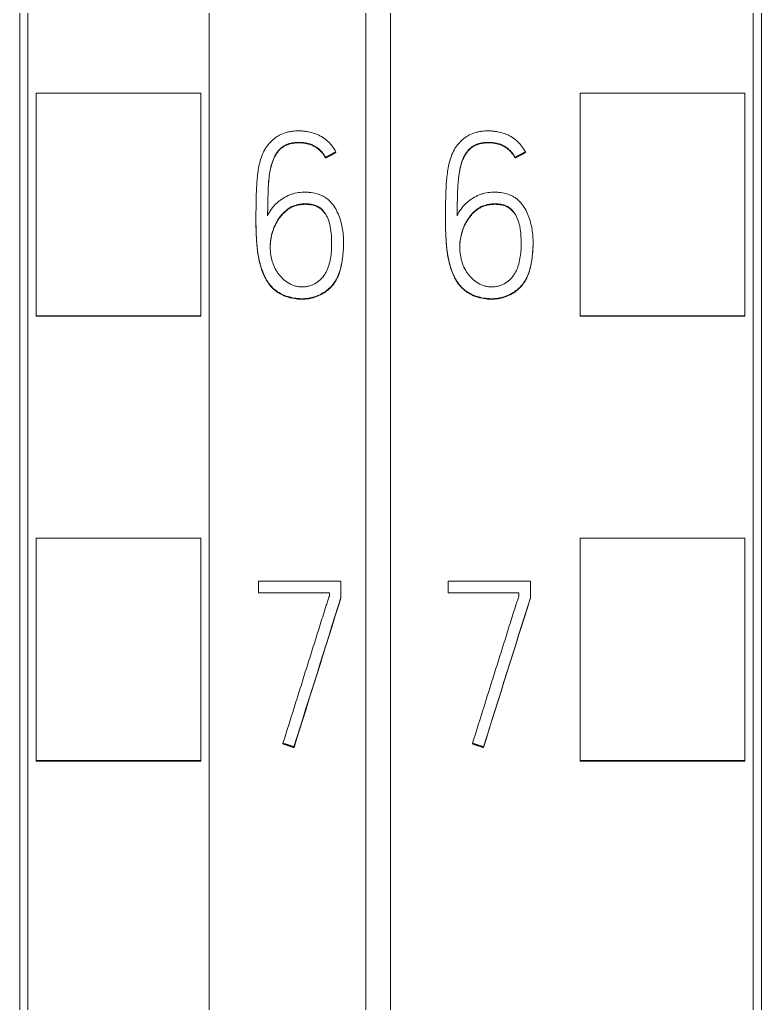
# Model space of a CAD drawing. Header units: millimetres. Extents: x 4137 to 6698, y 1400 to 3585.
# Drawn here: x 5280.95 to 5289.95, y 3259.39 to 3271.33 of the extents above; entities that cross this region are included whole.
import ezdxf

# ---------------------------------------------------------------- set-up
doc = ezdxf.new("R2010")
doc.units = ezdxf.units.MM
doc.layers.add('000-PI-Oprema', color=30, linetype='Continuous', lineweight=5)

msp = doc.modelspace()

# ---------------------------------------------------------------- linework, layer by layer
at = {"layer": '000-PI-Oprema', "color": 0, "linetype": 'ByBlock', "lineweight": 0}
for p, q in [((5285.448, 3360.459), (5285.448, 3247.041)), ((5285.448, 3360.459), (5285.448, 3247.041)), ((5281.048, 3249.363), (5281.048, 3358.178)), ((5289.848, 3358.178), (5289.848, 3249.363)), ((5283.248, 3293.528), (5283.248, 3229.573)), ((5285.148, 3293.528), (5285.148, 3229.573)), ((5281.148, 3267.736), (5281.148, 3270.437)), ((5281.148, 3270.437), (5283.148, 3270.437)), ((5283.148, 3267.736), (5283.148, 3270.437)), ((5287.748, 3267.736), (5287.748, 3270.437)), ((5289.748, 3270.437), (5287.748, 3270.437)), ((5289.748, 3267.736), (5289.748, 3270.437)), ((5284.786, 3269.724), (5284.786, 3269.717)), ((5287.086, 3269.724), (5287.086, 3269.717)), ((5284.659, 3269.657), (5284.659, 3269.651)), ((5286.959, 3269.657), (5286.959, 3269.651)), ((5283.815, 3268.917), (5283.815, 3268.911)), ((5286.115, 3268.917), (5286.115, 3268.911)), ((5284.878, 3268.617), (5284.878, 3268.623)), ((5287.178, 3268.617), (5287.178, 3268.623)), ((5281.148, 3267.728), (5281.148, 3267.736)), ((5281.148, 3267.736), (5283.148, 3267.736)), ((5281.148, 3267.728), (5283.148, 3267.728)), ((5283.148, 3267.728), (5283.148, 3267.736)), ((5287.748, 3267.728), (5287.748, 3267.736)), ((5289.748, 3267.736), (5287.748, 3267.736)), ((5289.748, 3267.728), (5287.748, 3267.728)), ((5289.748, 3267.728), (5289.748, 3267.736)), ((5281.148, 3262.335), (5281.148, 3265.035)), ((5281.148, 3265.035), (5283.148, 3265.035)), ((5283.148, 3262.335), (5283.148, 3265.035)), ((5287.748, 3262.335), (5287.748, 3265.035)), ((5289.748, 3265.035), (5287.748, 3265.035)), ((5289.748, 3262.335), (5289.748, 3265.035)), ((5283.846, 3264.371), (5283.846, 3264.513)), ((5283.846, 3264.513), (5284.845, 3264.513)), ((5284.845, 3264.513), (5284.845, 3264.31)), ((5286.146, 3264.371), (5286.146, 3264.513)), ((5286.146, 3264.513), (5287.145, 3264.513)), ((5287.145, 3264.513), (5287.145, 3264.31)), ((5284.706, 3264.371), (5283.846, 3264.371)), ((5284.706, 3264.332), (5284.706, 3264.371)), ((5287.006, 3264.371), (5286.146, 3264.371)), ((5287.006, 3264.332), (5287.006, 3264.371)), ((5284.845, 3264.31), (5284.845, 3264.304)), ((5287.145, 3264.31), (5287.145, 3264.304)), ((5284.143, 3262.545), (5284.143, 3262.539)), ((5286.443, 3262.545), (5286.443, 3262.539)), ((5284.276, 3262.501), (5284.276, 3262.494)), ((5286.576, 3262.501), (5286.576, 3262.494)), ((5281.148, 3262.328), (5281.148, 3262.335)), ((5281.148, 3262.335), (5283.148, 3262.335)), ((5281.148, 3262.328), (5283.148, 3262.328)), ((5283.148, 3262.328), (5283.148, 3262.335)), ((5287.748, 3262.328), (5287.748, 3262.335)), ((5289.748, 3262.335), (5287.748, 3262.335)), ((5289.748, 3262.328), (5287.748, 3262.328)), ((5289.748, 3262.328), (5289.748, 3262.335))]:
    msp.add_line(p, q, dxfattribs=at)
for centre, major_axis, ratio, start_param, end_param in [((5297.057, 3240.552), (315.562, 1005.234), 0.017816, 1.552753, 1.554553), ((5296.889, 3240.868), (313.38, 998.269), 0.017694, 1.552872, 1.554685), ((5299.276, 3240.698), (314.539, 1001.971), 0.017758, 1.552804, 1.55461), ((5299.256, 3240.743), (314.236, 1001.002), 0.017743, 1.552827, 1.554635)]:
    msp.add_ellipse(centre, major_axis=major_axis, ratio=ratio, start_param=start_param, end_param=end_param, dxfattribs=at)
for points, knots in [([(5280.948, 3249.078), (5280.948, 3252.418), (5280.948, 3260.383), (5280.948, 3273.023), (5280.948, 3288.509), (5280.948, 3302.803), (5280.948, 3317.013), (5280.948, 3331.58), (5280.948, 3345.75), (5280.948, 3355.32), (5280.948, 3358.364)], [0, 0, 0, 0, 0.091483, 0.21812, 0.346206, 0.515858, 0.610111, 0.736264, 0.916066, 1, 1, 1, 1]), ([(5289.948, 3358.364), (5289.948, 3355.32), (5289.948, 3345.75), (5289.948, 3331.58), (5289.948, 3317.013), (5289.948, 3302.803), (5289.948, 3288.509), (5289.948, 3273.023), (5289.948, 3260.383), (5289.948, 3252.418), (5289.948, 3249.078)], [0, 0, 0, 0, 0.083934, 0.263736, 0.389889, 0.484142, 0.653794, 0.78188, 0.908517, 1, 1, 1, 1]), ([(5284.786, 3269.724), (5284.772, 3269.749), (5284.756, 3269.773), (5284.729, 3269.807), (5284.72, 3269.818), (5284.7, 3269.839), (5284.69, 3269.85), (5284.657, 3269.879), (5284.634, 3269.896), (5284.597, 3269.918), (5284.584, 3269.924), (5284.557, 3269.936), (5284.544, 3269.942), (5284.503, 3269.956), (5284.475, 3269.963), (5284.433, 3269.971), (5284.418, 3269.973), (5284.39, 3269.976), (5284.375, 3269.978), (5284.332, 3269.98), (5284.303, 3269.98), (5284.26, 3269.976), (5284.246, 3269.974), (5284.217, 3269.969), (5284.203, 3269.966), (5284.161, 3269.955), (5284.134, 3269.945), (5284.095, 3269.925), (5284.083, 3269.917), (5284.058, 3269.902), (5284.046, 3269.893), (5284.012, 3269.866), (5283.992, 3269.846), (5283.963, 3269.813), (5283.954, 3269.801), (5283.937, 3269.778), (5283.93, 3269.766), (5283.908, 3269.728), (5283.896, 3269.702), (5283.876, 3269.647), (5283.867, 3269.62), (5283.854, 3269.564), (5283.848, 3269.536), (5283.839, 3269.479), (5283.836, 3269.451), (5283.826, 3269.365), (5283.823, 3269.308), (5283.818, 3269.193), (5283.817, 3269.135), (5283.815, 3268.963), (5283.813, 3268.847), (5283.819, 3268.704), (5283.821, 3268.675), (5283.825, 3268.618), (5283.827, 3268.59), (5283.836, 3268.504), (5283.845, 3268.447), (5283.862, 3268.377), (5283.866, 3268.362), (5283.874, 3268.335), (5283.878, 3268.321), (5283.892, 3268.28), (5283.902, 3268.253), (5283.92, 3268.213), (5283.927, 3268.201), (5283.941, 3268.175), (5283.948, 3268.162), (5283.972, 3268.126), (5283.99, 3268.103), (5284.02, 3268.072), (5284.031, 3268.062), (5284.054, 3268.043), (5284.065, 3268.035), (5284.102, 3268.011), (5284.127, 3267.997), (5284.168, 3267.98), (5284.181, 3267.975), (5284.209, 3267.966), (5284.223, 3267.962), (5284.265, 3267.952), (5284.293, 3267.947), (5284.337, 3267.943), (5284.351, 3267.942), (5284.381, 3267.942), (5284.395, 3267.942), (5284.438, 3267.945), (5284.467, 3267.95), (5284.509, 3267.96), (5284.523, 3267.964), (5284.55, 3267.974), (5284.564, 3267.979), (5284.604, 3267.997), (5284.629, 3268.011), (5284.665, 3268.035), (5284.676, 3268.044), (5284.699, 3268.063), (5284.71, 3268.073), (5284.74, 3268.104), (5284.758, 3268.126), (5284.782, 3268.162), (5284.789, 3268.175), (5284.803, 3268.201), (5284.809, 3268.214), (5284.825, 3268.255), (5284.834, 3268.282), (5284.845, 3268.324), (5284.848, 3268.338), (5284.854, 3268.367), (5284.857, 3268.381), (5284.864, 3268.424), (5284.867, 3268.453), (5284.876, 3268.539), (5284.879, 3268.596), (5284.877, 3268.683), (5284.875, 3268.711), (5284.868, 3268.769), (5284.864, 3268.798), (5284.851, 3268.855), (5284.844, 3268.883), (5284.826, 3268.939), (5284.815, 3268.966), (5284.79, 3269.019), (5284.776, 3269.045), (5284.743, 3269.092), (5284.724, 3269.115), (5284.692, 3269.145), (5284.681, 3269.154), (5284.657, 3269.171), (5284.644, 3269.179), (5284.618, 3269.192), (5284.605, 3269.198), (5284.577, 3269.209), (5284.563, 3269.214), (5284.521, 3269.225), (5284.492, 3269.23), (5284.448, 3269.234), (5284.434, 3269.235), (5284.404, 3269.236), (5284.39, 3269.235), (5284.346, 3269.233), (5284.317, 3269.229), (5284.274, 3269.219), (5284.26, 3269.215), (5284.232, 3269.206), (5284.218, 3269.2), (5284.179, 3269.182), (5284.153, 3269.168), (5284.117, 3269.143), (5284.105, 3269.134), (5284.083, 3269.116), (5284.072, 3269.106), (5284.04, 3269.076), (5284.021, 3269.054), (5283.986, 3269.006), (5283.971, 3268.981), (5283.957, 3268.955)], [0, 0, 0, 0, 0.015625, 0.015625, 0.023438, 0.023438, 0.03125, 0.03125, 0.046875, 0.046875, 0.054688, 0.054688, 0.0625, 0.0625, 0.078125, 0.078125, 0.085938, 0.085938, 0.09375, 0.09375, 0.109375, 0.109375, 0.117188, 0.117188, 0.125, 0.125, 0.140625, 0.140625, 0.148438, 0.148438, 0.15625, 0.15625, 0.171875, 0.171875, 0.179688, 0.179688, 0.1875, 0.1875, 0.203125, 0.203125, 0.21875, 0.21875, 0.234375, 0.234375, 0.25, 0.25, 0.28125, 0.28125, 0.3125, 0.3125, 0.375, 0.375, 0.390625, 0.390625, 0.40625, 0.40625, 0.4375, 0.4375, 0.445313, 0.445313, 0.453125, 0.453125, 0.46875, 0.46875, 0.476563, 0.476563, 0.484375, 0.484375, 0.5, 0.5, 0.507813, 0.507813, 0.515625, 0.515625, 0.53125, 0.53125, 0.539063, 0.539063, 0.546875, 0.546875, 0.5625, 0.5625, 0.570313, 0.570313, 0.578125, 0.578125, 0.59375, 0.59375, 0.601563, 0.601563, 0.609375, 0.609375, 0.625, 0.625, 0.632813, 0.632813, 0.640625, 0.640625, 0.65625, 0.65625, 0.664063, 0.664063, 0.671875, 0.671875, 0.6875, 0.6875, 0.695313, 0.695313, 0.703125, 0.703125, 0.71875, 0.71875, 0.75, 0.75, 0.765625, 0.765625, 0.78125, 0.78125, 0.796875, 0.796875, 0.8125, 0.8125, 0.828125, 0.828125, 0.84375, 0.84375, 0.851563, 0.851563, 0.859375, 0.859375, 0.867188, 0.867188, 0.875, 0.875, 0.890625, 0.890625, 0.898438, 0.898438, 0.90625, 0.90625, 0.921875, 0.921875, 0.929688, 0.929688, 0.9375, 0.9375, 0.953125, 0.953125, 0.960938, 0.960938, 0.96875, 0.96875, 0.984375, 0.984375, 1, 1, 1, 1]), ([(5287.086, 3269.724), (5287.072, 3269.749), (5287.056, 3269.773), (5287.029, 3269.807), (5287.02, 3269.818), (5287, 3269.839), (5286.99, 3269.85), (5286.957, 3269.879), (5286.934, 3269.896), (5286.897, 3269.918), (5286.884, 3269.924), (5286.857, 3269.936), (5286.844, 3269.942), (5286.803, 3269.956), (5286.775, 3269.963), (5286.733, 3269.971), (5286.718, 3269.973), (5286.69, 3269.976), (5286.675, 3269.978), (5286.632, 3269.98), (5286.603, 3269.98), (5286.56, 3269.976), (5286.546, 3269.974), (5286.517, 3269.969), (5286.503, 3269.966), (5286.461, 3269.955), (5286.434, 3269.945), (5286.395, 3269.925), (5286.383, 3269.917), (5286.358, 3269.902), (5286.346, 3269.893), (5286.312, 3269.866), (5286.292, 3269.846), (5286.263, 3269.813), (5286.254, 3269.801), (5286.237, 3269.778), (5286.23, 3269.766), (5286.208, 3269.728), (5286.196, 3269.702), (5286.176, 3269.647), (5286.167, 3269.62), (5286.154, 3269.564), (5286.148, 3269.536), (5286.139, 3269.479), (5286.136, 3269.451), (5286.126, 3269.365), (5286.123, 3269.308), (5286.118, 3269.193), (5286.117, 3269.135), (5286.115, 3268.963), (5286.113, 3268.847), (5286.119, 3268.704), (5286.121, 3268.675), (5286.125, 3268.618), (5286.127, 3268.59), (5286.136, 3268.504), (5286.145, 3268.447), (5286.162, 3268.377), (5286.166, 3268.362), (5286.174, 3268.335), (5286.178, 3268.321), (5286.192, 3268.28), (5286.202, 3268.253), (5286.22, 3268.213), (5286.227, 3268.201), (5286.241, 3268.175), (5286.248, 3268.162), (5286.272, 3268.126), (5286.29, 3268.103), (5286.32, 3268.072), (5286.331, 3268.062), (5286.354, 3268.043), (5286.365, 3268.035), (5286.402, 3268.011), (5286.427, 3267.997), (5286.468, 3267.98), (5286.481, 3267.975), (5286.509, 3267.966), (5286.523, 3267.962), (5286.565, 3267.952), (5286.593, 3267.947), (5286.637, 3267.943), (5286.651, 3267.942), (5286.681, 3267.942), (5286.695, 3267.942), (5286.738, 3267.945), (5286.767, 3267.95), (5286.809, 3267.96), (5286.823, 3267.964), (5286.85, 3267.974), (5286.864, 3267.979), (5286.904, 3267.997), (5286.929, 3268.011), (5286.965, 3268.035), (5286.976, 3268.044), (5286.999, 3268.063), (5287.01, 3268.073), (5287.04, 3268.104), (5287.058, 3268.126), (5287.082, 3268.162), (5287.089, 3268.175), (5287.103, 3268.201), (5287.109, 3268.214), (5287.125, 3268.255), (5287.134, 3268.282), (5287.145, 3268.324), (5287.148, 3268.338), (5287.154, 3268.367), (5287.157, 3268.381), (5287.164, 3268.424), (5287.167, 3268.453), (5287.176, 3268.539), (5287.179, 3268.596), (5287.177, 3268.683), (5287.175, 3268.711), (5287.168, 3268.769), (5287.164, 3268.798), (5287.151, 3268.855), (5287.144, 3268.883), (5287.126, 3268.939), (5287.115, 3268.966), (5287.09, 3269.019), (5287.076, 3269.045), (5287.043, 3269.092), (5287.024, 3269.115), (5286.992, 3269.145), (5286.981, 3269.154), (5286.957, 3269.171), (5286.944, 3269.179), (5286.918, 3269.192), (5286.905, 3269.198), (5286.877, 3269.209), (5286.863, 3269.214), (5286.821, 3269.225), (5286.792, 3269.23), (5286.748, 3269.234), (5286.734, 3269.235), (5286.704, 3269.236), (5286.69, 3269.235), (5286.646, 3269.233), (5286.617, 3269.229), (5286.574, 3269.219), (5286.56, 3269.215), (5286.532, 3269.206), (5286.518, 3269.2), (5286.479, 3269.182), (5286.453, 3269.168), (5286.417, 3269.143), (5286.405, 3269.134), (5286.383, 3269.116), (5286.372, 3269.106), (5286.34, 3269.076), (5286.321, 3269.054), (5286.286, 3269.006), (5286.271, 3268.981), (5286.257, 3268.955)], [0, 0, 0, 0, 0.015625, 0.015625, 0.023438, 0.023438, 0.03125, 0.03125, 0.046875, 0.046875, 0.054688, 0.054688, 0.0625, 0.0625, 0.078125, 0.078125, 0.085938, 0.085938, 0.09375, 0.09375, 0.109375, 0.109375, 0.117188, 0.117188, 0.125, 0.125, 0.140625, 0.140625, 0.148438, 0.148438, 0.15625, 0.15625, 0.171875, 0.171875, 0.179688, 0.179688, 0.1875, 0.1875, 0.203125, 0.203125, 0.21875, 0.21875, 0.234375, 0.234375, 0.25, 0.25, 0.28125, 0.28125, 0.3125, 0.3125, 0.375, 0.375, 0.390625, 0.390625, 0.40625, 0.40625, 0.4375, 0.4375, 0.445313, 0.445313, 0.453125, 0.453125, 0.46875, 0.46875, 0.476563, 0.476563, 0.484375, 0.484375, 0.5, 0.5, 0.507813, 0.507813, 0.515625, 0.515625, 0.53125, 0.53125, 0.539063, 0.539063, 0.546875, 0.546875, 0.5625, 0.5625, 0.570313, 0.570313, 0.578125, 0.578125, 0.59375, 0.59375, 0.601563, 0.601563, 0.609375, 0.609375, 0.625, 0.625, 0.632813, 0.632813, 0.640625, 0.640625, 0.65625, 0.65625, 0.664063, 0.664063, 0.671875, 0.671875, 0.6875, 0.6875, 0.695313, 0.695313, 0.703125, 0.703125, 0.71875, 0.71875, 0.75, 0.75, 0.765625, 0.765625, 0.78125, 0.78125, 0.796875, 0.796875, 0.8125, 0.8125, 0.828125, 0.828125, 0.84375, 0.84375, 0.851563, 0.851563, 0.859375, 0.859375, 0.867188, 0.867188, 0.875, 0.875, 0.890625, 0.890625, 0.898438, 0.898438, 0.90625, 0.90625, 0.921875, 0.921875, 0.929688, 0.929688, 0.9375, 0.9375, 0.953125, 0.953125, 0.960938, 0.960938, 0.96875, 0.96875, 0.984375, 0.984375, 1, 1, 1, 1]), ([(5283.957, 3268.955), (5283.957, 3269.016), (5283.957, 3269.077), (5283.96, 3269.169), (5283.961, 3269.199), (5283.963, 3269.26), (5283.964, 3269.291), (5283.968, 3269.351), (5283.97, 3269.382), (5283.977, 3269.442), (5283.982, 3269.473), (5283.991, 3269.518), (5283.994, 3269.533), (5284.001, 3269.563), (5284.006, 3269.578), (5284.02, 3269.622), (5284.031, 3269.651), (5284.049, 3269.685), (5284.053, 3269.691), (5284.061, 3269.705), (5284.066, 3269.711), (5284.079, 3269.73), (5284.089, 3269.742), (5284.105, 3269.759), (5284.111, 3269.764), (5284.123, 3269.775), (5284.129, 3269.779), (5284.148, 3269.793), (5284.161, 3269.801), (5284.182, 3269.811), (5284.189, 3269.814), (5284.203, 3269.82), (5284.211, 3269.822), (5284.233, 3269.829), (5284.248, 3269.832), (5284.279, 3269.837), (5284.294, 3269.838), (5284.325, 3269.84), (5284.341, 3269.84), (5284.372, 3269.839), (5284.387, 3269.838), (5284.418, 3269.834), (5284.44, 3269.829), (5284.463, 3269.823), (5284.477, 3269.818), (5284.485, 3269.815), (5284.506, 3269.806), (5284.52, 3269.799), (5284.547, 3269.784), (5284.56, 3269.775), (5284.578, 3269.761), (5284.584, 3269.755), (5284.595, 3269.745), (5284.601, 3269.739), (5284.617, 3269.722), (5284.626, 3269.71), (5284.644, 3269.685), (5284.652, 3269.671), (5284.659, 3269.657)], [0, 0, 0, 0, 0.125, 0.125, 0.1875, 0.1875, 0.25, 0.25, 0.3125, 0.3125, 0.375, 0.375, 0.40625, 0.40625, 0.4375, 0.4375, 0.5, 0.5, 0.515625, 0.515625, 0.53125, 0.53125, 0.5625, 0.5625, 0.578125, 0.578125, 0.59375, 0.59375, 0.625, 0.625, 0.640625, 0.640625, 0.65625, 0.65625, 0.6875, 0.6875, 0.71875, 0.71875, 0.75, 0.75, 0.78125, 0.78125, 0.8125, 0.828125, 0.828125, 0.84375, 0.84375, 0.875, 0.875, 0.90625, 0.90625, 0.921875, 0.921875, 0.9375, 0.9375, 0.96875, 0.96875, 1, 1, 1, 1]), ([(5284.659, 3269.651), (5284.645, 3269.679), (5284.628, 3269.704), (5284.602, 3269.732), (5284.596, 3269.738), (5284.585, 3269.748), (5284.579, 3269.754), (5284.561, 3269.768), (5284.535, 3269.785), (5284.508, 3269.799), (5284.479, 3269.811), (5284.464, 3269.816), (5284.435, 3269.824), (5284.419, 3269.827), (5284.389, 3269.832), (5284.373, 3269.833), (5284.327, 3269.835), (5284.296, 3269.833), (5284.251, 3269.826), (5284.235, 3269.823), (5284.205, 3269.814), (5284.191, 3269.809), (5284.17, 3269.799), (5284.163, 3269.796), (5284.15, 3269.788), (5284.143, 3269.784), (5284.124, 3269.77), (5284.107, 3269.755), (5284.091, 3269.737), (5284.081, 3269.726), (5284.076, 3269.719), (5284.063, 3269.701), (5284.054, 3269.687), (5284.04, 3269.661), (5284.033, 3269.647), (5284.021, 3269.618), (5284.016, 3269.603), (5284.002, 3269.559), (5283.994, 3269.529), (5283.982, 3269.469), (5283.978, 3269.439), (5283.971, 3269.379), (5283.968, 3269.348), (5283.964, 3269.287), (5283.963, 3269.256), (5283.961, 3269.195), (5283.96, 3269.164), (5283.957, 3269.072), (5283.957, 3269.01), (5283.957, 3268.949)], [0, 0, 0, 0, 0.0625, 0.0625, 0.078125, 0.078125, 0.09375, 0.09375, 0.125, 0.15625, 0.15625, 0.1875, 0.1875, 0.21875, 0.21875, 0.25, 0.25, 0.3125, 0.3125, 0.34375, 0.34375, 0.375, 0.375, 0.390625, 0.390625, 0.40625, 0.40625, 0.4375, 0.453125, 0.453125, 0.46875, 0.46875, 0.5, 0.5, 0.53125, 0.53125, 0.5625, 0.5625, 0.625, 0.625, 0.6875, 0.6875, 0.75, 0.75, 0.8125, 0.8125, 0.875, 0.875, 1, 1, 1, 1]), ([(5286.257, 3268.955), (5286.257, 3269.016), (5286.257, 3269.077), (5286.26, 3269.169), (5286.261, 3269.199), (5286.263, 3269.26), (5286.264, 3269.291), (5286.268, 3269.351), (5286.27, 3269.382), (5286.277, 3269.442), (5286.282, 3269.473), (5286.291, 3269.518), (5286.294, 3269.533), (5286.301, 3269.563), (5286.306, 3269.578), (5286.32, 3269.622), (5286.331, 3269.651), (5286.349, 3269.685), (5286.353, 3269.691), (5286.361, 3269.705), (5286.366, 3269.711), (5286.379, 3269.73), (5286.389, 3269.742), (5286.405, 3269.759), (5286.411, 3269.764), (5286.423, 3269.775), (5286.429, 3269.779), (5286.448, 3269.793), (5286.461, 3269.801), (5286.482, 3269.811), (5286.489, 3269.814), (5286.503, 3269.82), (5286.511, 3269.822), (5286.533, 3269.829), (5286.548, 3269.832), (5286.579, 3269.837), (5286.594, 3269.838), (5286.625, 3269.84), (5286.641, 3269.84), (5286.672, 3269.839), (5286.687, 3269.838), (5286.718, 3269.834), (5286.74, 3269.829), (5286.763, 3269.823), (5286.777, 3269.818), (5286.785, 3269.815), (5286.806, 3269.806), (5286.82, 3269.799), (5286.847, 3269.784), (5286.86, 3269.775), (5286.878, 3269.761), (5286.884, 3269.755), (5286.895, 3269.745), (5286.901, 3269.739), (5286.917, 3269.722), (5286.926, 3269.71), (5286.944, 3269.685), (5286.952, 3269.671), (5286.959, 3269.657)], [0, 0, 0, 0, 0.125, 0.125, 0.1875, 0.1875, 0.25, 0.25, 0.3125, 0.3125, 0.375, 0.375, 0.40625, 0.40625, 0.4375, 0.4375, 0.5, 0.5, 0.515625, 0.515625, 0.53125, 0.53125, 0.5625, 0.5625, 0.578125, 0.578125, 0.59375, 0.59375, 0.625, 0.625, 0.640625, 0.640625, 0.65625, 0.65625, 0.6875, 0.6875, 0.71875, 0.71875, 0.75, 0.75, 0.78125, 0.78125, 0.8125, 0.828125, 0.828125, 0.84375, 0.84375, 0.875, 0.875, 0.90625, 0.90625, 0.921875, 0.921875, 0.9375, 0.9375, 0.96875, 0.96875, 1, 1, 1, 1]), ([(5286.959, 3269.651), (5286.945, 3269.679), (5286.928, 3269.704), (5286.902, 3269.732), (5286.896, 3269.738), (5286.885, 3269.748), (5286.879, 3269.754), (5286.861, 3269.768), (5286.835, 3269.785), (5286.808, 3269.799), (5286.779, 3269.811), (5286.764, 3269.816), (5286.735, 3269.824), (5286.719, 3269.827), (5286.689, 3269.832), (5286.673, 3269.833), (5286.627, 3269.835), (5286.596, 3269.833), (5286.551, 3269.826), (5286.535, 3269.823), (5286.505, 3269.814), (5286.491, 3269.809), (5286.47, 3269.799), (5286.463, 3269.796), (5286.45, 3269.788), (5286.443, 3269.784), (5286.424, 3269.77), (5286.407, 3269.755), (5286.391, 3269.737), (5286.381, 3269.726), (5286.376, 3269.719), (5286.363, 3269.701), (5286.354, 3269.687), (5286.34, 3269.661), (5286.333, 3269.647), (5286.321, 3269.618), (5286.316, 3269.603), (5286.302, 3269.559), (5286.294, 3269.529), (5286.282, 3269.469), (5286.278, 3269.439), (5286.271, 3269.379), (5286.268, 3269.348), (5286.264, 3269.287), (5286.263, 3269.256), (5286.261, 3269.195), (5286.26, 3269.164), (5286.257, 3269.072), (5286.257, 3269.01), (5286.257, 3268.949)], [0, 0, 0, 0, 0.0625, 0.0625, 0.078125, 0.078125, 0.09375, 0.09375, 0.125, 0.15625, 0.15625, 0.1875, 0.1875, 0.21875, 0.21875, 0.25, 0.25, 0.3125, 0.3125, 0.34375, 0.34375, 0.375, 0.375, 0.390625, 0.390625, 0.40625, 0.40625, 0.4375, 0.453125, 0.453125, 0.46875, 0.46875, 0.5, 0.5, 0.53125, 0.53125, 0.5625, 0.5625, 0.625, 0.625, 0.6875, 0.6875, 0.75, 0.75, 0.8125, 0.8125, 0.875, 0.875, 1, 1, 1, 1]), ([(5284.23, 3269.049), (5284.256, 3269.064), (5284.283, 3269.074), (5284.326, 3269.085), (5284.34, 3269.088), (5284.369, 3269.092), (5284.399, 3269.094), (5284.428, 3269.094), (5284.458, 3269.092), (5284.472, 3269.091), (5284.501, 3269.085), (5284.516, 3269.082), (5284.544, 3269.073), (5284.557, 3269.067), (5284.583, 3269.053), (5284.595, 3269.044), (5284.617, 3269.025), (5284.627, 3269.014), (5284.646, 3268.991), (5284.654, 3268.979), (5284.669, 3268.954), (5284.676, 3268.941), (5284.694, 3268.9), (5284.703, 3268.873), (5284.714, 3268.83), (5284.717, 3268.816), (5284.722, 3268.787), (5284.724, 3268.772), (5284.729, 3268.729), (5284.731, 3268.7), (5284.734, 3268.641), (5284.734, 3268.612), (5284.732, 3268.525), (5284.727, 3268.467), (5284.709, 3268.38), (5284.702, 3268.352), (5284.687, 3268.31), (5284.682, 3268.297), (5284.669, 3268.27), (5284.662, 3268.257), (5284.639, 3268.22), (5284.621, 3268.197), (5284.594, 3268.171), (5284.589, 3268.166), (5284.578, 3268.157), (5284.572, 3268.152), (5284.554, 3268.139), (5284.542, 3268.131), (5284.517, 3268.117), (5284.503, 3268.111), (5284.475, 3268.1), (5284.447, 3268.092), (5284.418, 3268.087), (5284.389, 3268.085), (5284.374, 3268.084), (5284.345, 3268.086), (5284.33, 3268.088), (5284.301, 3268.093), (5284.287, 3268.097), (5284.245, 3268.111), (5284.219, 3268.125), (5284.182, 3268.149), (5284.17, 3268.159), (5284.148, 3268.178), (5284.127, 3268.198), (5284.107, 3268.22), (5284.089, 3268.243), (5284.08, 3268.255), (5284.056, 3268.291), (5284.042, 3268.317), (5284.025, 3268.358), (5284.02, 3268.372), (5284.011, 3268.4), (5284.008, 3268.414), (5283.998, 3268.457), (5283.993, 3268.486), (5283.989, 3268.529), (5283.989, 3268.544), (5283.988, 3268.573), (5283.988, 3268.588), (5283.991, 3268.632), (5283.994, 3268.661), (5284.005, 3268.718), (5284.013, 3268.746), (5284.027, 3268.788), (5284.032, 3268.802), (5284.044, 3268.829), (5284.05, 3268.842), (5284.07, 3268.881), (5284.085, 3268.906), (5284.111, 3268.941), (5284.12, 3268.953), (5284.139, 3268.975), (5284.149, 3268.986), (5284.181, 3269.016), (5284.204, 3269.034), (5284.23, 3269.049)], [0, 0, 0, 0, 0.03125, 0.03125, 0.046875, 0.046875, 0.0625, 0.078125, 0.078125, 0.09375, 0.09375, 0.109375, 0.109375, 0.125, 0.125, 0.140625, 0.140625, 0.15625, 0.15625, 0.171875, 0.171875, 0.1875, 0.1875, 0.21875, 0.21875, 0.234375, 0.234375, 0.25, 0.25, 0.28125, 0.28125, 0.3125, 0.3125, 0.375, 0.375, 0.40625, 0.40625, 0.421875, 0.421875, 0.4375, 0.4375, 0.46875, 0.46875, 0.476563, 0.476563, 0.484375, 0.484375, 0.5, 0.5, 0.515625, 0.515625, 0.53125, 0.546875, 0.546875, 0.5625, 0.5625, 0.578125, 0.578125, 0.59375, 0.59375, 0.625, 0.625, 0.640625, 0.640625, 0.65625, 0.671875, 0.671875, 0.6875, 0.6875, 0.71875, 0.71875, 0.734375, 0.734375, 0.75, 0.75, 0.78125, 0.78125, 0.796875, 0.796875, 0.8125, 0.8125, 0.84375, 0.84375, 0.875, 0.875, 0.890625, 0.890625, 0.90625, 0.90625, 0.9375, 0.9375, 0.953125, 0.953125, 0.96875, 0.96875, 1, 1, 1, 1]), ([(5284.23, 3269.043), (5284.204, 3269.028), (5284.181, 3269.01), (5284.149, 3268.98), (5284.139, 3268.969), (5284.12, 3268.947), (5284.111, 3268.935), (5284.085, 3268.9), (5284.07, 3268.875), (5284.05, 3268.836), (5284.044, 3268.823), (5284.032, 3268.796), (5284.027, 3268.782), (5284.013, 3268.74), (5284.005, 3268.712), (5283.997, 3268.669), (5283.995, 3268.654), (5283.991, 3268.625), (5283.99, 3268.611), (5283.989, 3268.585), (5283.988, 3268.574), (5283.988, 3268.564)], [0, 0, 0, 0, 0.157109, 0.157109, 0.235664, 0.235664, 0.314218, 0.314218, 0.471328, 0.471328, 0.549882, 0.549882, 0.628437, 0.628437, 0.785546, 0.785546, 0.864101, 0.864101, 0.942655, 0.942655, 1, 1, 1, 1]), ([(5284.651, 3268.978), (5284.646, 3268.984), (5284.641, 3268.991), (5284.626, 3269.009), (5284.616, 3269.02), (5284.599, 3269.034), (5284.594, 3269.039), (5284.581, 3269.047), (5284.575, 3269.051), (5284.556, 3269.061), (5284.543, 3269.067), (5284.515, 3269.076), (5284.5, 3269.08), (5284.471, 3269.084), (5284.457, 3269.086), (5284.428, 3269.088), (5284.413, 3269.088), (5284.369, 3269.086), (5284.34, 3269.082), (5284.297, 3269.072), (5284.283, 3269.067), (5284.263, 3269.059), (5284.256, 3269.056), (5284.243, 3269.05), (5284.236, 3269.047), (5284.23, 3269.043)], [0, 0, 0, 0, 0.053658, 0.053658, 0.148292, 0.148292, 0.195609, 0.195609, 0.242926, 0.242926, 0.33756, 0.33756, 0.432195, 0.432195, 0.526829, 0.526829, 0.621463, 0.621463, 0.810732, 0.810732, 0.905366, 0.905366, 0.952683, 0.952683, 1, 1, 1, 1]), ([(5286.53, 3269.049), (5286.556, 3269.064), (5286.583, 3269.074), (5286.626, 3269.085), (5286.64, 3269.088), (5286.669, 3269.092), (5286.699, 3269.094), (5286.728, 3269.094), (5286.758, 3269.092), (5286.772, 3269.091), (5286.801, 3269.085), (5286.816, 3269.082), (5286.844, 3269.073), (5286.857, 3269.067), (5286.883, 3269.053), (5286.895, 3269.044), (5286.917, 3269.025), (5286.927, 3269.014), (5286.946, 3268.991), (5286.954, 3268.979), (5286.969, 3268.954), (5286.976, 3268.941), (5286.994, 3268.9), (5287.003, 3268.873), (5287.014, 3268.83), (5287.017, 3268.816), (5287.022, 3268.787), (5287.024, 3268.772), (5287.029, 3268.729), (5287.031, 3268.7), (5287.034, 3268.641), (5287.034, 3268.612), (5287.032, 3268.525), (5287.027, 3268.467), (5287.009, 3268.38), (5287.002, 3268.352), (5286.987, 3268.31), (5286.982, 3268.297), (5286.969, 3268.27), (5286.962, 3268.257), (5286.939, 3268.22), (5286.921, 3268.197), (5286.894, 3268.171), (5286.889, 3268.166), (5286.878, 3268.157), (5286.872, 3268.152), (5286.854, 3268.139), (5286.842, 3268.131), (5286.817, 3268.117), (5286.803, 3268.111), (5286.775, 3268.1), (5286.747, 3268.092), (5286.718, 3268.087), (5286.689, 3268.085), (5286.674, 3268.084), (5286.645, 3268.086), (5286.63, 3268.088), (5286.601, 3268.093), (5286.587, 3268.097), (5286.545, 3268.111), (5286.519, 3268.125), (5286.482, 3268.149), (5286.47, 3268.159), (5286.448, 3268.178), (5286.427, 3268.198), (5286.407, 3268.22), (5286.389, 3268.243), (5286.38, 3268.255), (5286.356, 3268.291), (5286.342, 3268.317), (5286.325, 3268.358), (5286.32, 3268.372), (5286.311, 3268.4), (5286.308, 3268.414), (5286.298, 3268.457), (5286.293, 3268.486), (5286.289, 3268.529), (5286.289, 3268.544), (5286.288, 3268.573), (5286.288, 3268.588), (5286.291, 3268.632), (5286.294, 3268.661), (5286.305, 3268.718), (5286.313, 3268.746), (5286.327, 3268.788), (5286.332, 3268.802), (5286.344, 3268.829), (5286.35, 3268.842), (5286.37, 3268.881), (5286.385, 3268.906), (5286.411, 3268.941), (5286.42, 3268.953), (5286.439, 3268.975), (5286.449, 3268.986), (5286.481, 3269.016), (5286.504, 3269.034), (5286.53, 3269.049)], [0, 0, 0, 0, 0.03125, 0.03125, 0.046875, 0.046875, 0.0625, 0.078125, 0.078125, 0.09375, 0.09375, 0.109375, 0.109375, 0.125, 0.125, 0.140625, 0.140625, 0.15625, 0.15625, 0.171875, 0.171875, 0.1875, 0.1875, 0.21875, 0.21875, 0.234375, 0.234375, 0.25, 0.25, 0.28125, 0.28125, 0.3125, 0.3125, 0.375, 0.375, 0.40625, 0.40625, 0.421875, 0.421875, 0.4375, 0.4375, 0.46875, 0.46875, 0.476563, 0.476563, 0.484375, 0.484375, 0.5, 0.5, 0.515625, 0.515625, 0.53125, 0.546875, 0.546875, 0.5625, 0.5625, 0.578125, 0.578125, 0.59375, 0.59375, 0.625, 0.625, 0.640625, 0.640625, 0.65625, 0.671875, 0.671875, 0.6875, 0.6875, 0.71875, 0.71875, 0.734375, 0.734375, 0.75, 0.75, 0.78125, 0.78125, 0.796875, 0.796875, 0.8125, 0.8125, 0.84375, 0.84375, 0.875, 0.875, 0.890625, 0.890625, 0.90625, 0.90625, 0.9375, 0.9375, 0.953125, 0.953125, 0.96875, 0.96875, 1, 1, 1, 1]), ([(5286.53, 3269.043), (5286.504, 3269.028), (5286.481, 3269.01), (5286.449, 3268.98), (5286.439, 3268.969), (5286.42, 3268.947), (5286.411, 3268.935), (5286.385, 3268.9), (5286.37, 3268.875), (5286.35, 3268.836), (5286.344, 3268.823), (5286.332, 3268.796), (5286.327, 3268.782), (5286.313, 3268.74), (5286.305, 3268.712), (5286.297, 3268.669), (5286.295, 3268.654), (5286.291, 3268.625), (5286.29, 3268.611), (5286.289, 3268.585), (5286.288, 3268.574), (5286.288, 3268.564)], [0, 0, 0, 0, 0.157109, 0.157109, 0.235664, 0.235664, 0.314218, 0.314218, 0.471328, 0.471328, 0.549882, 0.549882, 0.628437, 0.628437, 0.785546, 0.785546, 0.864101, 0.864101, 0.942655, 0.942655, 1, 1, 1, 1]), ([(5286.951, 3268.978), (5286.946, 3268.984), (5286.941, 3268.991), (5286.926, 3269.009), (5286.916, 3269.02), (5286.899, 3269.034), (5286.894, 3269.039), (5286.881, 3269.047), (5286.875, 3269.051), (5286.856, 3269.061), (5286.843, 3269.067), (5286.815, 3269.076), (5286.8, 3269.08), (5286.771, 3269.084), (5286.757, 3269.086), (5286.728, 3269.088), (5286.713, 3269.088), (5286.669, 3269.086), (5286.64, 3269.082), (5286.597, 3269.072), (5286.583, 3269.067), (5286.563, 3269.059), (5286.556, 3269.056), (5286.543, 3269.05), (5286.536, 3269.047), (5286.53, 3269.043)], [0, 0, 0, 0, 0.053658, 0.053658, 0.148292, 0.148292, 0.195609, 0.195609, 0.242926, 0.242926, 0.33756, 0.33756, 0.432195, 0.432195, 0.526829, 0.526829, 0.621463, 0.621463, 0.810732, 0.810732, 0.905366, 0.905366, 0.952683, 0.952683, 1, 1, 1, 1]), ([(5284.878, 3268.617), (5284.878, 3268.571), (5284.875, 3268.525), (5284.868, 3268.45), (5284.864, 3268.422), (5284.857, 3268.379), (5284.855, 3268.364), (5284.849, 3268.336), (5284.846, 3268.322), (5284.835, 3268.279), (5284.826, 3268.251), (5284.81, 3268.211), (5284.804, 3268.198), (5284.791, 3268.172), (5284.784, 3268.159), (5284.76, 3268.122), (5284.742, 3268.1), (5284.712, 3268.069), (5284.701, 3268.059), (5284.679, 3268.04), (5284.667, 3268.031), (5284.631, 3268.006), (5284.606, 3267.992), (5284.567, 3267.974), (5284.553, 3267.968), (5284.525, 3267.959), (5284.511, 3267.955), (5284.469, 3267.944), (5284.441, 3267.939), (5284.397, 3267.936), (5284.383, 3267.936), (5284.353, 3267.936), (5284.339, 3267.937), (5284.296, 3267.941), (5284.267, 3267.945), (5284.224, 3267.955), (5284.21, 3267.959), (5284.183, 3267.968), (5284.169, 3267.973), (5284.129, 3267.99), (5284.104, 3268.003), (5284.073, 3268.023), (5284.067, 3268.027), (5284.056, 3268.036), (5284.05, 3268.04), (5284.033, 3268.054), (5284.022, 3268.064), (5283.992, 3268.095), (5283.974, 3268.118), (5283.95, 3268.154), (5283.942, 3268.166), (5283.928, 3268.192), (5283.922, 3268.205), (5283.903, 3268.244), (5283.893, 3268.271), (5283.874, 3268.326), (5283.866, 3268.354), (5283.852, 3268.41), (5283.847, 3268.439), (5283.837, 3268.496), (5283.83, 3268.553), (5283.825, 3268.61), (5283.821, 3268.667), (5283.819, 3268.696), (5283.816, 3268.787), (5283.815, 3268.849), (5283.815, 3268.911)], [0, 0, 0, 0, 0.061997, 0.061997, 0.100843, 0.100843, 0.120266, 0.120266, 0.139688, 0.139688, 0.178534, 0.178534, 0.197957, 0.197957, 0.217379, 0.217379, 0.256225, 0.256225, 0.275648, 0.275648, 0.295071, 0.295071, 0.333916, 0.333916, 0.353339, 0.353339, 0.372762, 0.372762, 0.411607, 0.411607, 0.43103, 0.43103, 0.450453, 0.450453, 0.489298, 0.489298, 0.508721, 0.508721, 0.528144, 0.528144, 0.566989, 0.566989, 0.5767, 0.5767, 0.586412, 0.586412, 0.605835, 0.605835, 0.64468, 0.64468, 0.664103, 0.664103, 0.683526, 0.683526, 0.722371, 0.722371, 0.761217, 0.761217, 0.800062, 0.800062, 0.838908, 0.877753, 0.877753, 0.916599, 0.916599, 1, 1, 1, 1]), ([(5287.178, 3268.617), (5287.178, 3268.571), (5287.175, 3268.525), (5287.168, 3268.45), (5287.164, 3268.422), (5287.157, 3268.379), (5287.155, 3268.364), (5287.149, 3268.336), (5287.146, 3268.322), (5287.135, 3268.279), (5287.126, 3268.251), (5287.11, 3268.211), (5287.104, 3268.198), (5287.091, 3268.172), (5287.084, 3268.159), (5287.06, 3268.122), (5287.042, 3268.1), (5287.012, 3268.069), (5287.001, 3268.059), (5286.979, 3268.04), (5286.967, 3268.031), (5286.931, 3268.006), (5286.906, 3267.992), (5286.867, 3267.974), (5286.853, 3267.968), (5286.825, 3267.959), (5286.811, 3267.955), (5286.769, 3267.944), (5286.741, 3267.939), (5286.697, 3267.936), (5286.683, 3267.936), (5286.653, 3267.936), (5286.639, 3267.937), (5286.596, 3267.941), (5286.567, 3267.945), (5286.524, 3267.955), (5286.51, 3267.959), (5286.483, 3267.968), (5286.469, 3267.973), (5286.429, 3267.99), (5286.404, 3268.003), (5286.373, 3268.023), (5286.367, 3268.027), (5286.356, 3268.036), (5286.35, 3268.04), (5286.333, 3268.054), (5286.322, 3268.064), (5286.292, 3268.095), (5286.274, 3268.118), (5286.25, 3268.154), (5286.242, 3268.166), (5286.228, 3268.192), (5286.222, 3268.205), (5286.203, 3268.244), (5286.193, 3268.271), (5286.174, 3268.326), (5286.166, 3268.354), (5286.152, 3268.41), (5286.147, 3268.439), (5286.137, 3268.496), (5286.13, 3268.553), (5286.125, 3268.61), (5286.121, 3268.667), (5286.119, 3268.696), (5286.116, 3268.787), (5286.115, 3268.849), (5286.115, 3268.911)], [0, 0, 0, 0, 0.061997, 0.061997, 0.100843, 0.100843, 0.120266, 0.120266, 0.139688, 0.139688, 0.178534, 0.178534, 0.197957, 0.197957, 0.217379, 0.217379, 0.256225, 0.256225, 0.275648, 0.275648, 0.295071, 0.295071, 0.333916, 0.333916, 0.353339, 0.353339, 0.372762, 0.372762, 0.411607, 0.411607, 0.43103, 0.43103, 0.450453, 0.450453, 0.489298, 0.489298, 0.508721, 0.508721, 0.528144, 0.528144, 0.566989, 0.566989, 0.5767, 0.5767, 0.586412, 0.586412, 0.605835, 0.605835, 0.64468, 0.64468, 0.664103, 0.664103, 0.683526, 0.683526, 0.722371, 0.722371, 0.761217, 0.761217, 0.800062, 0.800062, 0.838908, 0.877753, 0.877753, 0.916599, 0.916599, 1, 1, 1, 1]), ([(5284.143, 3262.545), (5284.189, 3262.694), (5284.236, 3262.843), (5284.306, 3263.066), (5284.33, 3263.141), (5284.376, 3263.29), (5284.399, 3263.365), (5284.435, 3263.476), (5284.446, 3263.514), (5284.47, 3263.588), (5284.482, 3263.625), (5284.517, 3263.737), (5284.54, 3263.812), (5284.587, 3263.961), (5284.61, 3264.035), (5284.645, 3264.147), (5284.657, 3264.184), (5284.675, 3264.24), (5284.681, 3264.258), (5284.69, 3264.286), (5284.693, 3264.295), (5284.699, 3264.314), (5284.702, 3264.323), (5284.706, 3264.332)], [0, 0, 0, 0, 0.25, 0.25, 0.375, 0.375, 0.5, 0.5, 0.5625, 0.5625, 0.625, 0.625, 0.75, 0.75, 0.875, 0.875, 0.9375, 0.9375, 0.96875, 0.96875, 0.984375, 0.984375, 1, 1, 1, 1]), ([(5286.443, 3262.545), (5286.489, 3262.694), (5286.536, 3262.843), (5286.606, 3263.066), (5286.63, 3263.141), (5286.676, 3263.29), (5286.699, 3263.365), (5286.735, 3263.476), (5286.746, 3263.514), (5286.77, 3263.588), (5286.782, 3263.625), (5286.817, 3263.737), (5286.84, 3263.812), (5286.887, 3263.961), (5286.91, 3264.035), (5286.945, 3264.147), (5286.957, 3264.184), (5286.975, 3264.24), (5286.981, 3264.258), (5286.99, 3264.286), (5286.993, 3264.295), (5286.999, 3264.314), (5287.002, 3264.323), (5287.006, 3264.332)], [0, 0, 0, 0, 0.25, 0.25, 0.375, 0.375, 0.5, 0.5, 0.5625, 0.5625, 0.625, 0.625, 0.75, 0.75, 0.875, 0.875, 0.9375, 0.9375, 0.96875, 0.96875, 0.984375, 0.984375, 1, 1, 1, 1])]:
    msp.add_open_spline(points, degree=3, knots=knots, dxfattribs=at)
for points, weights in [([(5284.659, 3269.657), (5284.722, 3269.69), (5284.786, 3269.724)], [0.500000005829, 0.499999994171, 0.500000005829]), ([(5284.786, 3269.717), (5284.722, 3269.684), (5284.659, 3269.651)], [0.49999999703, 0.50000000297, 0.49999999703]), ([(5286.959, 3269.657), (5287.022, 3269.69), (5287.086, 3269.724)], [0.500000044257, 0.499999955743, 0.500000044257]), ([(5287.086, 3269.717), (5287.022, 3269.684), (5286.959, 3269.651)], [0.500000040473, 0.499999959527, 0.500000040473]), ([(5284.276, 3262.501), (5284.209, 3262.523), (5284.143, 3262.545)], [0.499999995596, 0.500000004404, 0.499999995596]), ([(5284.143, 3262.539), (5284.209, 3262.517), (5284.276, 3262.494)], [0.499999557784, 0.500000442216, 0.499999557784]), ([(5286.576, 3262.501), (5286.509, 3262.523), (5286.443, 3262.545)], [0.499999996654, 0.500000003346, 0.499999996654]), ([(5286.443, 3262.539), (5286.509, 3262.517), (5286.576, 3262.494)], [0.500000549087, 0.499999450913, 0.500000549087])]:
    msp.add_rational_spline(points, weights, degree=2, dxfattribs=at)

doc.saveas('drawing.dxf')
